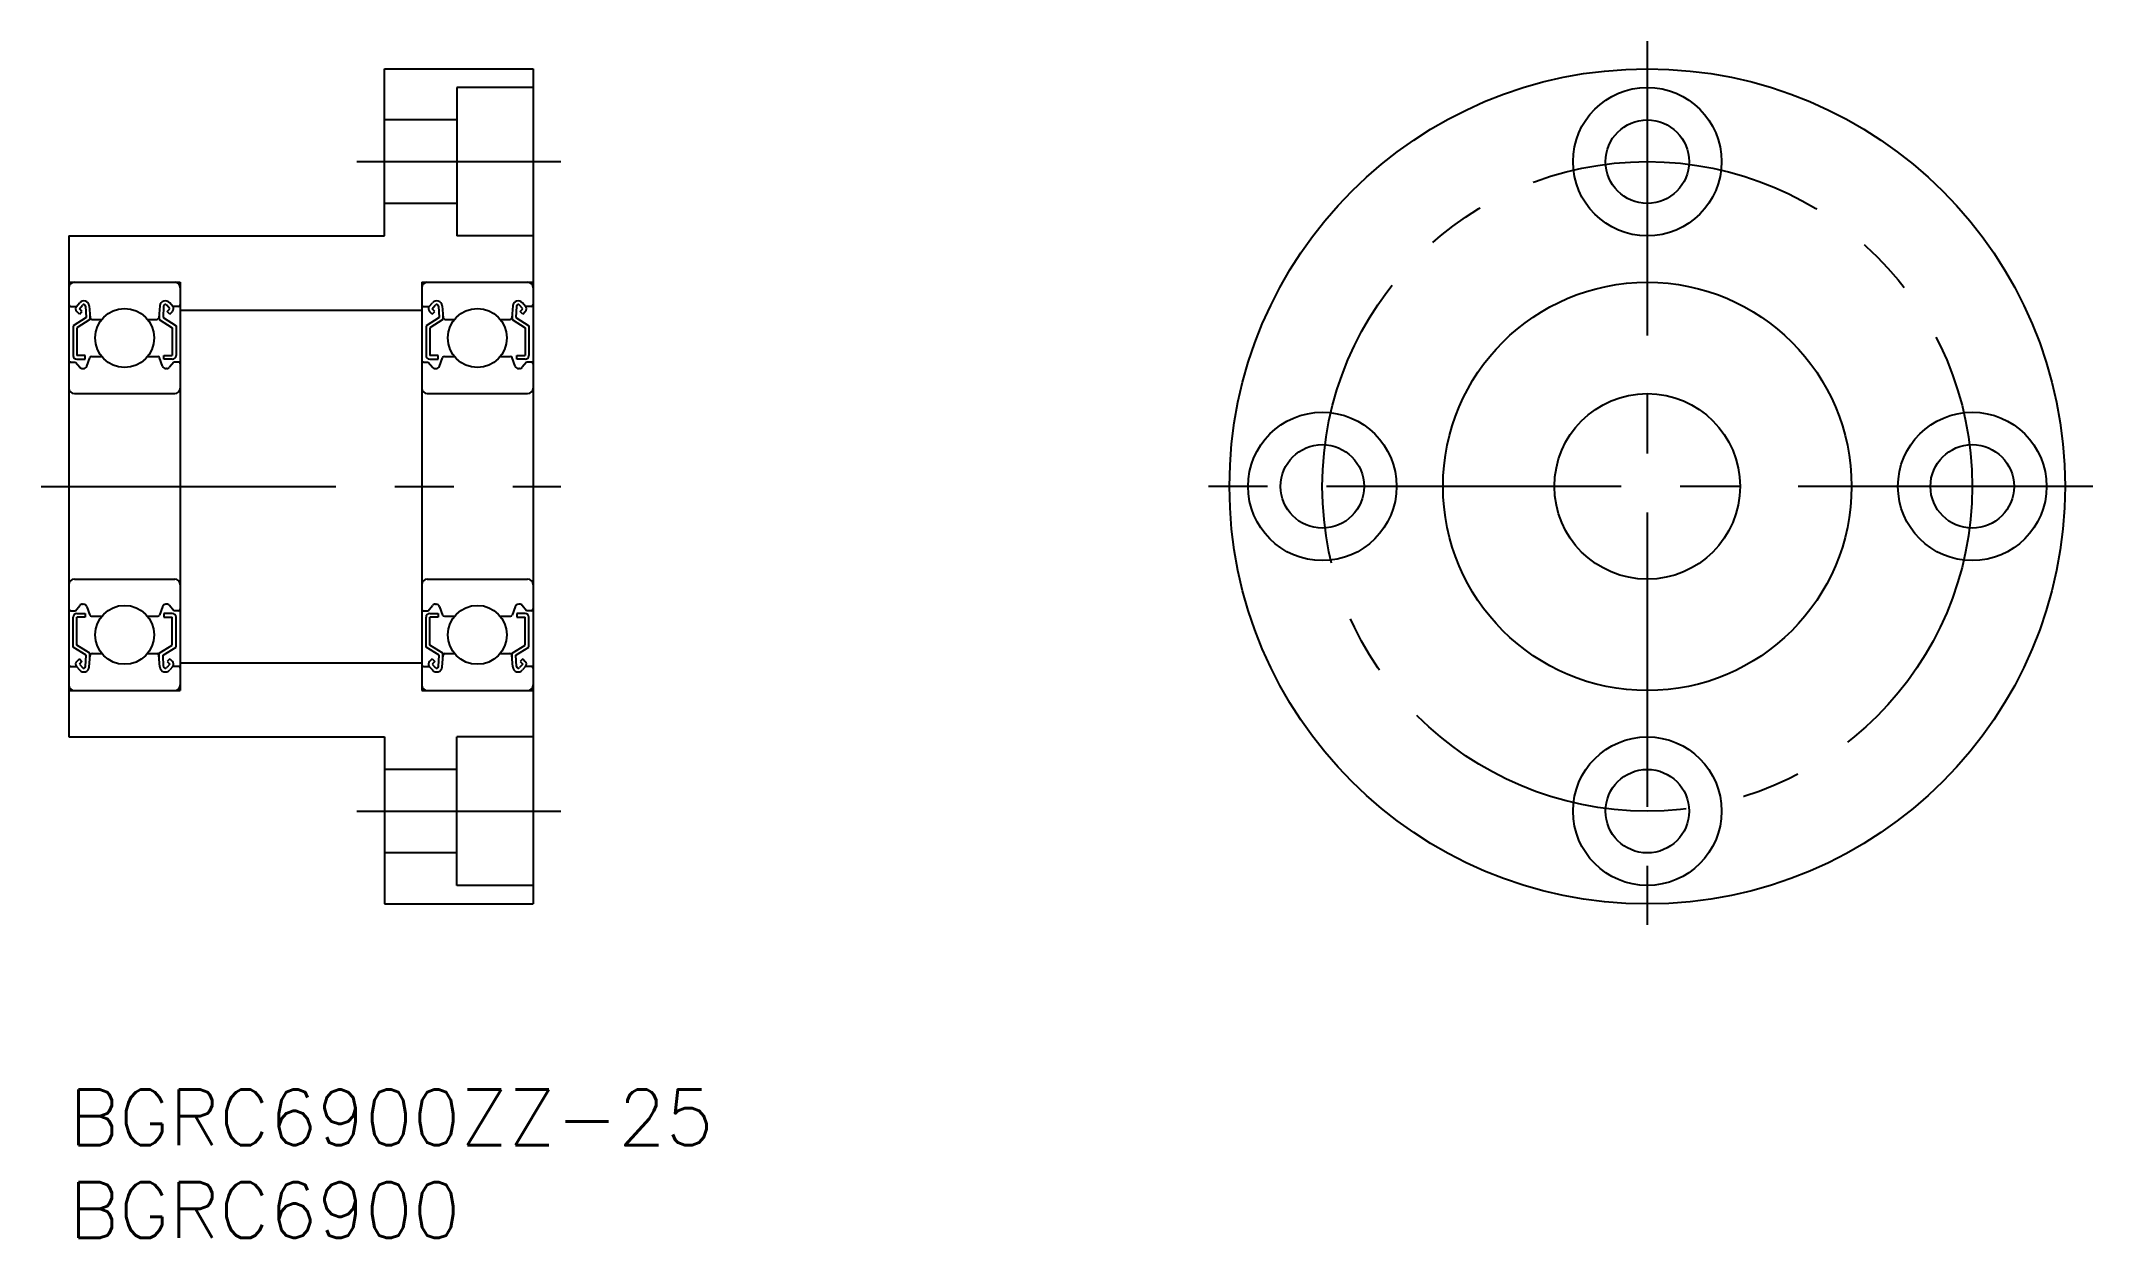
# Model space of a CAD drawing. Extents: x -2 to 109, y -8 to 57.
import ezdxf

# ---------------------------------------------------------------- set-up
doc = ezdxf.new("R2010")
doc.units = 0
doc.header["$LTSCALE"] = 0.5
doc.linetypes.add('CENTER', pattern=[50.8, 31.75, -6.35, 6.35, -6.35])
for name, color, linetype in [('MSM_CENTER', 1, 'CENTER'), ('MSM_CONTINUOUS', 7, 'CONTINUOUS'), ('MSM_PART_NUMBER', 7, 'CONTINUOUS')]:
    doc.layers.add(name, color=color, linetype=linetype)
doc.styles.get("Standard").update_dxf_attribs({"font": 'txt.shx', "height": 3, "bigfont": 'bigfont.shx'})

# ---------------------------------------------------------------- blocks, each defined once
blk = doc.blocks.new('*U2')
at = {"layer": 'MSM_PART_NUMBER'}
blk.add_text('BGRC6900ZZ-25', height=3, dxfattribs=at).set_placement((0, -3))
blk = doc.blocks.new('*U3')
at = {"layer": 'MSM_PART_NUMBER'}
blk.add_text('BGRC6900', height=3, dxfattribs=at).set_placement((0, -8))

msp = doc.modelspace()

# ---------------------------------------------------------------- linework, layer by layer
at = {"layer": 'MSM_CENTER'}
for p, q in [((85, 56.5), (85, 8.5)), ((15.5, 50), (26.5, 50)), ((-1.5, 32.5), (26.5, 32.5)), ((109, 32.5), (61, 32.5)), ((15.5, 15), (26.5, 15))]:
    msp.add_line(p, q, dxfattribs=at)
msp.add_circle((85, 32.5), 17.5, dxfattribs=at)
at = {"layer": 'MSM_CONTINUOUS'}
for p, q in [((17, 55), (25, 55)), ((17, 46), (17, 55)), ((25, 55), (25, 10)), ((25, 54), (20.9, 54)), ((20.9, 54), (20.9, 46)), ((20.9, 52.25), (17, 52.25)), ((20.9, 47.75), (17, 47.75)), ((0, 46), (0, 19)), ((0, 46), (17, 46)), ((25, 46), (20.9, 46)), ((0, 43.5), (6, 43.5)), ((6, 43.5), (6, 21.5)), ((19, 43.5), (19, 21.5)), ((19, 43.5), (25, 43.5)), ((0.1, 42.19998), (0.41, 42.19998)), ((0.41, 42.19998), (0.572, 42.39299)), ((0.563, 42.07098), (0.726, 42.26497)), ((0.70502, 41.92998), (0.56302, 42.07097)), ((0.899, 42.20998), (0.932, 41.59795)), ((1.098, 42.22794), (1.15301, 41.59094)), ((4.90199, 42.22794), (4.84699, 41.59096)), ((5.101, 42.20996), (5.06799, 41.59795)), ((5.437, 42.07098), (5.274, 42.26498)), ((5.29498, 41.92998), (5.43698, 42.07097)), ((5.59, 42.19998), (5.428, 42.39299)), ((5.9, 42.19998), (5.59, 42.19998)), ((6, 42), (19, 42)), ((19.1, 42.19998), (19.41, 42.19998)), ((19.41, 42.19998), (19.572, 42.39299)), ((19.563, 42.07098), (19.726, 42.26497)), ((19.70502, 41.92998), (19.56302, 42.07097)), ((19.899, 42.20998), (19.932, 41.59795)), ((20.098, 42.22794), (20.15301, 41.59094)), ((23.90199, 42.22794), (23.84699, 41.59096)), ((24.101, 42.20996), (24.06799, 41.59795)), ((24.437, 42.07098), (24.274, 42.26498)), ((24.29498, 41.92998), (24.43698, 42.07097)), ((24.59, 42.19998), (24.428, 42.39299)), ((24.9, 42.19998), (24.59, 42.19998)), ((0.232, 41.16098), (0.232, 39.54999)), ((0.93202, 41.59796), (0.23202, 41.16095)), ((0.56301, 41.78897), (0.42202, 41.92996)), ((0.432, 41.04999), (0.432, 39.54999)), ((1.13201, 41.48695), (0.43201, 41.04996)), ((0.563, 41.78897), (0.705, 41.92998)), ((1.132, 41.834), (1.132, 41.487)), ((1.253, 41.49998), (1.76706, 41.49997)), ((4.23294, 41.49997), (4.74699, 41.49998)), ((4.86798, 41.48697), (5.56798, 41.04999)), ((4.868, 41.834), (4.868, 41.48698)), ((5.06799, 41.59796), (5.76799, 41.16095)), ((5.43699, 41.78899), (5.29499, 41.92999)), ((5.43699, 41.78897), (5.57798, 41.92996)), ((5.568, 41.04999), (5.568, 39.54999)), ((5.768, 41.16098), (5.768, 39.54999)), ((19.232, 41.16098), (19.232, 39.54999)), ((19.93202, 41.59796), (19.23202, 41.16095)), ((19.56301, 41.78897), (19.42202, 41.92996)), ((19.432, 41.04999), (19.432, 39.54999)), ((20.13201, 41.48695), (19.43201, 41.04996)), ((19.563, 41.78897), (19.705, 41.92998)), ((20.132, 41.834), (20.132, 41.487)), ((20.253, 41.49998), (20.76706, 41.49997)), ((23.23294, 41.49997), (23.74699, 41.49998)), ((23.86798, 41.48697), (24.56798, 41.04999)), ((23.868, 41.834), (23.868, 41.48698)), ((24.06799, 41.59796), (24.76799, 41.16095)), ((24.43699, 41.78899), (24.29499, 41.92999)), ((24.43699, 41.78897), (24.57798, 41.92996)), ((24.568, 41.04999), (24.568, 39.54999)), ((24.768, 41.16098), (24.768, 39.54999)), ((0.1, 39.2), (0.35, 39.2)), ((0.35, 39.2), (0.584, 38.92099)), ((0.882, 39.54999), (0.432, 39.54999)), ((0.432, 39.34999), (0.882, 39.34999)), ((0.737, 38.84999), (0.773, 38.84999)), ((0.882, 39.34999), (0.882, 39.54997)), ((0.96099, 38.98198), (1.12499, 39.43396)), ((1.219, 39.5), (1.76706, 39.5)), ((4.23294, 39.5), (4.781, 39.5)), ((5.039, 38.98199), (4.87501, 39.43396)), ((5.118, 39.54999), (5.568, 39.54999)), ((5.118, 39.34999), (5.118, 39.54997)), ((5.568, 39.34999), (5.118, 39.34999)), ((5.263, 38.84999), (5.227, 38.84999)), ((5.65, 39.2), (5.416, 38.92099)), ((5.9, 39.2), (5.65, 39.2)), ((19.1, 39.2), (19.35, 39.2)), ((19.35, 39.2), (19.584, 38.92099)), ((19.882, 39.54999), (19.432, 39.54999)), ((19.432, 39.34999), (19.882, 39.34999)), ((19.737, 38.84999), (19.773, 38.84999)), ((19.882, 39.34999), (19.882, 39.54997)), ((19.96099, 38.98198), (20.12499, 39.43396)), ((20.219, 39.5), (20.76706, 39.5)), ((23.23294, 39.5), (23.781, 39.5)), ((24.039, 38.98199), (23.87501, 39.43396)), ((24.118, 39.54999), (24.568, 39.54999)), ((24.118, 39.34999), (24.118, 39.54997)), ((24.568, 39.34999), (24.118, 39.34999)), ((24.263, 38.84999), (24.227, 38.84999)), ((24.65, 39.2), (24.416, 38.92099)), ((24.9, 39.2), (24.65, 39.2)), ((0.3, 37.5), (5.7, 37.5)), ((19.3, 37.5), (24.7, 37.5)), ((0.3, 27.5), (5.7, 27.5)), ((19.3, 27.5), (24.7, 27.5)), ((0.1, 25.8), (0.35, 25.8)), ((0.232, 23.83902), (0.232, 25.45001)), ((0.35, 25.8), (0.584, 26.07901)), ((0.432, 25.65001), (0.882, 25.65001)), ((0.432, 23.95001), (0.432, 25.45001)), ((0.882, 25.45001), (0.432, 25.45001)), ((0.737, 26.15001), (0.773, 26.15001)), ((0.882, 25.65001), (0.882, 25.45003)), ((0.96099, 26.01802), (1.12499, 25.56604)), ((1.219, 25.5), (1.76706, 25.5)), ((4.23294, 25.5), (4.781, 25.5)), ((5.039, 26.01801), (4.87501, 25.56604)), ((5.568, 25.65001), (5.118, 25.65001)), ((5.118, 25.65001), (5.118, 25.45003)), ((5.118, 25.45001), (5.568, 25.45001)), ((5.263, 26.15001), (5.227, 26.15001)), ((5.65, 25.8), (5.416, 26.07901)), ((5.568, 23.95001), (5.568, 25.45001)), ((5.9, 25.8), (5.65, 25.8)), ((5.768, 23.83902), (5.768, 25.45001)), ((19.1, 25.8), (19.35, 25.8)), ((19.232, 23.83902), (19.232, 25.45001)), ((19.35, 25.8), (19.584, 26.07901)), ((19.432, 25.65001), (19.882, 25.65001)), ((19.432, 23.95001), (19.432, 25.45001)), ((19.882, 25.45001), (19.432, 25.45001)), ((19.737, 26.15001), (19.773, 26.15001)), ((19.882, 25.65001), (19.882, 25.45003)), ((19.96099, 26.01802), (20.12499, 25.56604)), ((20.219, 25.5), (20.76706, 25.5)), ((23.23294, 25.5), (23.781, 25.5)), ((24.039, 26.01801), (23.87501, 25.56604)), ((24.568, 25.65001), (24.118, 25.65001)), ((24.118, 25.65001), (24.118, 25.45003)), ((24.118, 25.45001), (24.568, 25.45001)), ((24.263, 26.15001), (24.227, 26.15001)), ((24.65, 25.8), (24.416, 26.07901)), ((24.568, 23.95001), (24.568, 25.45001)), ((24.9, 25.8), (24.65, 25.8)), ((24.768, 23.83902), (24.768, 25.45001)), ((0.93202, 23.40204), (0.23202, 23.83905)), ((0.56301, 23.21103), (0.42202, 23.07004)), ((1.13201, 23.51305), (0.43201, 23.95004)), ((0.563, 23.21103), (0.705, 23.07002)), ((0.78201, 23.73155), (0.78211, 23.73155)), ((0.899, 22.79002), (0.932, 23.40205)), ((0.95701, 23.6223), (0.95701, 23.6224)), ((1.098, 22.77206), (1.15301, 23.40906)), ((1.132, 23.166), (1.132, 23.513)), ((1.253, 23.50002), (1.76706, 23.50003)), ((4.23294, 23.50003), (4.74699, 23.50002)), ((4.90199, 22.77206), (4.84699, 23.40904)), ((4.86798, 23.51303), (5.56798, 23.95001)), ((4.868, 23.166), (4.868, 23.51302)), ((5.06799, 23.40204), (5.76799, 23.83905)), ((5.101, 22.79004), (5.06799, 23.40205)), ((5.43699, 23.21101), (5.29499, 23.07001)), ((5.43699, 23.21103), (5.57798, 23.07004)), ((19.93202, 23.40204), (19.23202, 23.83905)), ((19.56301, 23.21103), (19.42202, 23.07004)), ((20.13201, 23.51305), (19.43201, 23.95004)), ((19.563, 23.21103), (19.705, 23.07002)), ((19.78201, 23.73155), (19.78211, 23.73155)), ((19.899, 22.79002), (19.932, 23.40205)), ((19.95701, 23.6223), (19.95701, 23.6224)), ((20.098, 22.77206), (20.15301, 23.40906)), ((20.132, 23.166), (20.132, 23.513)), ((20.253, 23.50002), (20.76706, 23.50003)), ((23.23294, 23.50003), (23.74699, 23.50002)), ((23.90199, 22.77206), (23.84699, 23.40904)), ((23.86798, 23.51303), (24.56798, 23.95001)), ((23.868, 23.166), (23.868, 23.51302)), ((24.06799, 23.40204), (24.76799, 23.83905)), ((24.101, 22.79004), (24.06799, 23.40205)), ((24.43699, 23.21101), (24.29499, 23.07001)), ((24.43699, 23.21103), (24.57798, 23.07004)), ((0.1, 22.80002), (0.41, 22.80002)), ((0.41, 22.80002), (0.572, 22.60701)), ((0.563, 22.92902), (0.726, 22.73503)), ((0.70502, 23.07002), (0.56302, 22.92903)), ((5.437, 22.92902), (5.274, 22.73502)), ((5.29498, 23.07002), (5.43698, 22.92903)), ((5.59, 22.80002), (5.428, 22.60701)), ((5.9, 22.80002), (5.59, 22.80002)), ((6, 23), (19, 23)), ((19.1, 22.80002), (19.41, 22.80002)), ((19.41, 22.80002), (19.572, 22.60701)), ((19.563, 22.92902), (19.726, 22.73503)), ((19.70502, 23.07002), (19.56302, 22.92903)), ((24.437, 22.92902), (24.274, 22.73502)), ((24.29498, 23.07002), (24.43698, 22.92903)), ((24.59, 22.80002), (24.428, 22.60701)), ((24.9, 22.80002), (24.59, 22.80002)), ((0, 21.5), (6, 21.5)), ((19, 21.5), (25, 21.5)), ((0, 19), (17, 19)), ((17, 19), (17, 10)), ((25, 19), (20.9, 19)), ((20.9, 11), (20.9, 19)), ((20.9, 17.25), (17, 17.25)), ((20.9, 12.75), (17, 12.75)), ((17, 10), (25, 10)), ((25, 11), (20.9, 11))]:
    msp.add_line(p, q, dxfattribs=at)
for centre, radius in [((85, 32.5), 22.5), ((85, 50), 4), ((85, 50), 2.25), ((85, 32.5), 11), ((3, 40.5), 1.5875), ((22, 40.5), 1.5875), ((67.5, 32.5), 4), ((85, 32.5), 5), ((102.5, 32.5), 4), ((67.5, 32.5), 2.25), ((102.5, 32.5), 2.25), ((3, 24.5), 1.5875), ((22, 24.5), 1.5875), ((85, 15), 4), ((85, 15), 2.25)]:
    msp.add_circle(centre, radius, dxfattribs=at)
for centre, radius, start, end in [((0.3, 43.2), 0.3, 90, 180), ((5.7, 43.2), 0.3, 0, 90), ((19.3, 43.2), 0.3, 90, 180), ((24.7, 43.2), 0.3, 0, 90), ((0.1, 42.29999), 0.10001, 180.00005, 270.00003), ((0.563, 42.071), 0.20013, 139.86482, 225.00006), ((0.801, 42.20198), 0.29813, 5.00049, 140.17136), ((0.801, 42.20198), 0.09832, 4.66455, 139.97394), ((5.199, 42.20198), 0.29813, 39.82861, 174.99974), ((5.199, 42.20198), 0.09833, 40.02637, 175.33574), ((5.437, 42.071), 0.20012, 314.99673, 40.13525), ((5.9, 42.29999), 0.1, 269.99948, 359.99126), ((19.1, 42.29999), 0.10001, 180.00005, 270.00003), ((19.563, 42.071), 0.20013, 139.86482, 225.00006), ((19.801, 42.20198), 0.29813, 5.00049, 140.17136), ((19.801, 42.20198), 0.09832, 4.66455, 139.97394), ((24.199, 42.20198), 0.29813, 39.82861, 174.99974), ((24.199, 42.20198), 0.09833, 40.02637, 175.33574), ((24.437, 42.071), 0.20012, 314.99673, 40.13525), ((24.9, 42.29999), 0.1, 269.99948, 359.99126), ((1.253, 41.59999), 0.10042, 185.14438, 270.00003), ((4.747, 41.59999), 0.1004, 269.99948, 354.85568), ((20.253, 41.59999), 0.10042, 185.14438, 270.00003), ((23.747, 41.59999), 0.1004, 269.99948, 354.85568), ((0.1, 39.09999), 0.1, 89.99951, 180.00005), ((0.432, 39.54999), 0.20001, 180.00005, 270.00003), ((0.737, 39.04999), 0.20013, 220.13838, 270.00003), ((0.773, 39.04999), 0.2, 270.00003, 340.11166), ((1.219, 39.39999), 0.1, 89.99951, 160.11572), ((4.781, 39.39999), 0.09999, 19.88452, 90.00024), ((5.227, 39.04999), 0.20001, 199.88831, 269.99976), ((5.263, 39.04999), 0.20013, 269.99976, 319.86147), ((5.568, 39.54999), 0.2, 269.99976, 359.99563), ((5.9, 39.09999), 0.09999, 359.99126, 90.00024), ((19.1, 39.09999), 0.1, 89.99951, 180.00005), ((19.432, 39.54999), 0.20001, 180.00005, 270.00003), ((19.737, 39.04999), 0.20013, 220.13838, 270.00003), ((19.773, 39.04999), 0.2, 270.00003, 340.11166), ((20.219, 39.39999), 0.1, 89.99951, 160.11572), ((23.781, 39.39999), 0.09999, 19.88452, 90.00024), ((24.227, 39.04999), 0.20001, 199.88831, 269.99976), ((24.263, 39.04999), 0.20013, 269.99976, 319.86147), ((24.568, 39.54999), 0.2, 269.99976, 359.99563), ((24.9, 39.09999), 0.09999, 359.99126, 90.00024), ((0.3, 37.8), 0.3, 180, 270), ((5.7, 37.8), 0.3, 270, 0), ((19.3, 37.8), 0.3, 180, 270), ((24.7, 37.8), 0.3, 270, 0), ((0.3, 27.2), 0.3, 90, 180), ((5.7, 27.2), 0.3, 0, 90), ((19.3, 27.2), 0.3, 90, 180), ((24.7, 27.2), 0.3, 0, 90), ((0.1, 25.90001), 0.1, 179.99995, 270.00049), ((0.432, 25.45001), 0.20001, 89.99997, 179.99995), ((0.737, 25.95001), 0.20013, 89.99997, 139.86162), ((0.773, 25.95001), 0.2, 19.88834, 89.99997), ((1.219, 25.60001), 0.1, 199.88428, 270.00049), ((4.781, 25.60001), 0.09999, 269.99976, 340.11548), ((5.227, 25.95001), 0.20001, 90.00024, 160.11169), ((5.263, 25.95001), 0.20013, 40.13853, 90.00024), ((5.568, 25.45001), 0.2, 0.00437, 90.00024), ((5.9, 25.90001), 0.09999, 269.99976, 0.00874), ((19.1, 25.90001), 0.1, 179.99995, 270.00049), ((19.432, 25.45001), 0.20001, 89.99997, 179.99995), ((19.737, 25.95001), 0.20013, 89.99997, 139.86162), ((19.773, 25.95001), 0.2, 19.88834, 89.99997), ((20.219, 25.60001), 0.1, 199.88428, 270.00049), ((23.781, 25.60001), 0.09999, 269.99976, 340.11548), ((24.227, 25.95001), 0.20001, 90.00024, 160.11169), ((24.263, 25.95001), 0.20013, 40.13853, 90.00024), ((24.568, 25.45001), 0.2, 0.00437, 90.00024), ((24.9, 25.90001), 0.09999, 269.99976, 0.00874), ((1.253, 23.40001), 0.10042, 89.99997, 174.85562), ((4.747, 23.40001), 0.1004, 5.14432, 90.00052), ((20.253, 23.40001), 0.10042, 89.99997, 174.85562), ((23.747, 23.40001), 0.1004, 5.14432, 90.00052), ((0.1, 22.70001), 0.10001, 89.99997, 179.99995), ((0.563, 22.929), 0.20013, 134.99994, 220.13518), ((0.801, 22.79802), 0.29813, 219.82864, 354.99951), ((0.801, 22.79802), 0.09832, 220.02606, 355.33545), ((5.199, 22.79802), 0.29813, 185.00026, 320.17139), ((5.199, 22.79802), 0.09833, 184.66426, 319.97363), ((5.437, 22.929), 0.20012, 319.86475, 45.00327), ((5.9, 22.70001), 0.1, 0.00874, 90.00052), ((19.1, 22.70001), 0.10001, 89.99997, 179.99995), ((19.563, 22.929), 0.20013, 134.99994, 220.13518), ((19.801, 22.79802), 0.29813, 219.82864, 354.99951), ((19.801, 22.79802), 0.09832, 220.02606, 355.33545), ((24.199, 22.79802), 0.29813, 185.00026, 320.17139), ((24.199, 22.79802), 0.09833, 184.66426, 319.97363), ((24.437, 22.929), 0.20012, 319.86475, 45.00327), ((24.9, 22.70001), 0.1, 0.00874, 90.00052), ((0.3, 21.8), 0.3, 180, 270), ((5.7, 21.8), 0.3, 270, 0), ((19.3, 21.8), 0.3, 180, 270), ((24.7, 21.8), 0.3, 270, 0)]:
    msp.add_arc(centre, radius, start, end, dxfattribs=at)

# ---------------------------------------------------------------- block references
for name in ['*U2', '*U3']:
    msp.add_blockref(name, (0, 0), dxfattribs=at)

doc.saveas('drawing.dxf')
